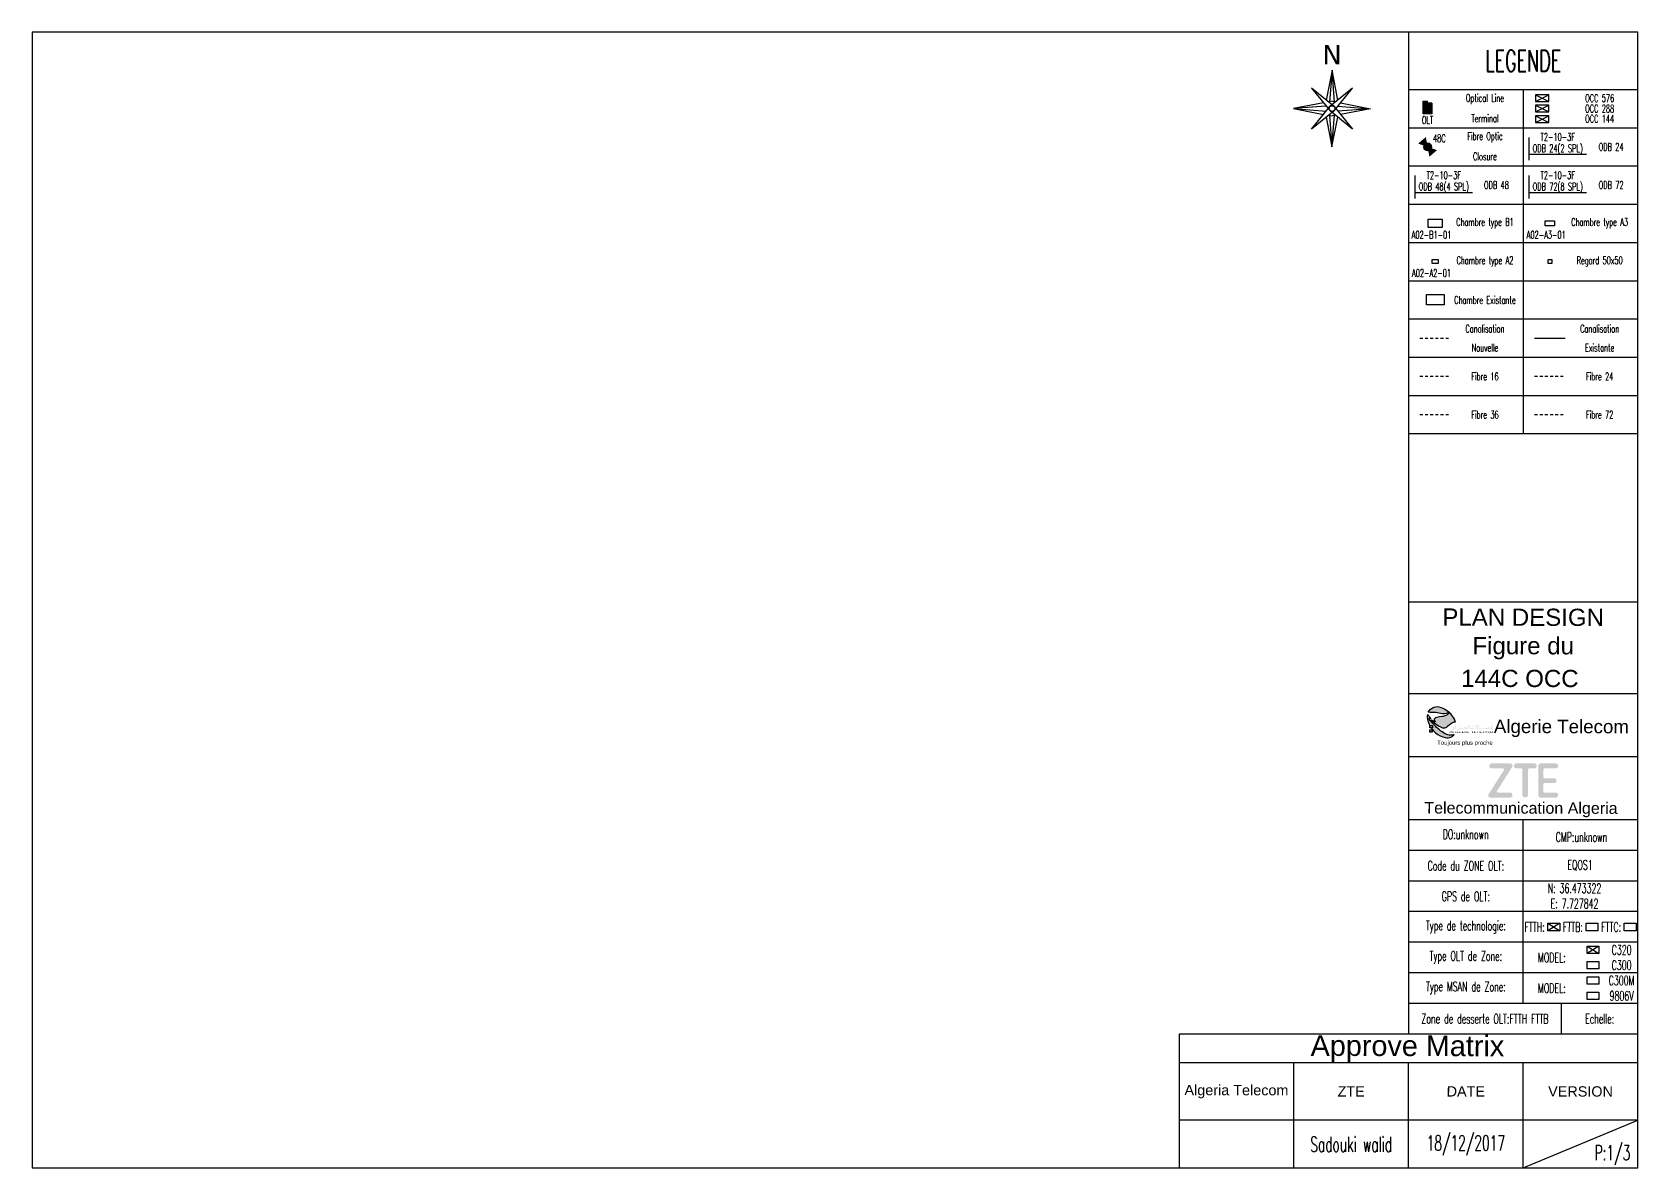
# Model space of a CAD drawing. Header units: millimetres. Extents: x -1989 to 1812, y -2461 to 746.
# Drawn here: x -1400 to -980, y -1200 to -903 of the extents above; entities that cross this region are included whole.
import ezdxf
from ezdxf.enums import TextEntityAlignment as Align

# ---------------------------------------------------------------- set-up
doc = ezdxf.new("R2010")
doc.units = ezdxf.units.MM
doc.linetypes.add('JIS_02_0.7', pattern=[1.35, 0.75, -0.6])
doc.layers.get('0').update_dxf_attribs({"lineweight": 25, "true_color": 0xffffff})
for name, color, linetype, lineweight, true_color in [('0-ZTE-16 CABLE', 190, 'JIS_02_0.7', 30, 0x7f00ff), ('0-ZTE-24 CABLE', 5, 'JIS_02_0.7', 30, 0x0000ff), ('0-ZTE-36 CABLE', 18, 'JIS_02_0.7', 30, 0x4c0000), ('0-ZTE-72 CABLE', 1, 'JIS_02_0.7', 30, 0xff0000), ('0-ZTE-Duct existing', 1, 'Continuous', 30, 0xff0000), ('0-ZTE-Duct new', 3, 'JIS_02_0.7', 30, 0x00ff00), ('0-ZTE-HH new', 6, 'Continuous', 30, 0xff00ff), ('0-ZTE-MH existing', 1, 'Continuous', 30, 0xff0000), ('0-ZTE-MH new', 82, 'Continuous', 30, 0x33cc00)]:
    doc.layers.add(name, color=color, linetype=linetype, lineweight=lineweight, true_color=true_color)
for name, color, linetype, true_color in [('0-ZTE-Joint closure', 7, 'Continuous', 0xffffff), ('0-ZTE-joint Closure 48', 5, 'Continuous', 0x0000ff), ('0-ZTE-MH new A2', 7, 'Continuous', 0xffffff), ('0-ZTE-MH new A3', 7, 'Continuous', 0xffffff), ('0-ZTE-OCC', 7, 'Continuous', 0xffffff), ('0-ZTE-ODB 24', 5, 'Continuous', 0x0000ff), ('0-ZTE-ODB 48', 5, 'Continuous', 0x0000ff), ('0-ZTE-ODB 72', 5, 'Continuous', 0x0000ff)]:
    doc.layers.add(name, color=color, linetype=linetype, true_color=true_color)
doc.styles.add('textstyle100', font='')
doc.styles.add('textstyle269', font='')
doc.styles.add('textstyle270', font='')
doc.styles.add('textstyle271', font='')
doc.styles.add('textstyle272', font='')
doc.styles.add('textstyle273', font='')
doc.styles.add('textstyle274', font='romans', dxfattribs={"width": 0.6})
doc.styles.add('textstyle275', font='romans', dxfattribs={"width": 0.6})
doc.styles.add('textstyle276', font='')
doc.styles.add('textstyle277', font='')
doc.styles.add('textstyle278', font='romans', dxfattribs={"width": 0.6})
doc.styles.add('textstyle279', font='romans', dxfattribs={"width": 0.6})
doc.styles.add('textstyle280', font='romans', dxfattribs={"width": 0.6})
doc.styles.add('textstyle281', font='romans', dxfattribs={"width": 0.6})
doc.styles.add('textstyle282', font='romans', dxfattribs={"width": 0.6})
doc.styles.add('textstyle283', font='romans', dxfattribs={"width": 0.6})
doc.styles.add('textstyle284', font='romans', dxfattribs={"width": 0.6})
doc.styles.add('textstyle285', font='romans', dxfattribs={"width": 0.6})
doc.styles.add('textstyle286', font='romans', dxfattribs={"width": 0.6})
doc.styles.add('textstyle287', font='romans', dxfattribs={"width": 0.6})
doc.styles.add('textstyle288', font='romans', dxfattribs={"width": 0.6})
doc.styles.add('textstyle289', font='romans', dxfattribs={"width": 0.6})
doc.styles.add('textstyle290', font='romans', dxfattribs={"width": 0.6})
doc.styles.add('textstyle291', font='romans', dxfattribs={"width": 0.6})
doc.styles.add('textstyle292', font='romans', dxfattribs={"width": 0.6})
doc.styles.add('textstyle293', font='romans', dxfattribs={"width": 0.6})
doc.styles.add('textstyle294', font='')
doc.styles.add('textstyle295', font='romans', dxfattribs={"width": 0.6})
doc.styles.add('textstyle296', font='romans', dxfattribs={"width": 0.6})
doc.styles.add('textstyle297', font='romans', dxfattribs={"width": 0.6})
doc.styles.add('textstyle298', font='romans', dxfattribs={"width": 0.6})
doc.styles.add('textstyle299', font='romans', dxfattribs={"width": 0.6})
doc.styles.add('textstyle300', font='romans', dxfattribs={"width": 0.6})
doc.styles.add('textstyle301', font='romans', dxfattribs={"width": 0.6})
doc.styles.add('textstyle302', font='romans', dxfattribs={"width": 0.6})
doc.styles.add('textstyle303', font='romans', dxfattribs={"width": 0.6})
doc.styles.add('textstyle304', font='romans', dxfattribs={"width": 0.6})
doc.styles.add('textstyle305', font='romans', dxfattribs={"width": 0.6})
doc.styles.add('textstyle306', font='romans', dxfattribs={"width": 0.6})
doc.styles.add('textstyle307', font='romans', dxfattribs={"width": 0.6})
doc.styles.add('textstyle308', font='romans', dxfattribs={"width": 0.6})
doc.styles.add('textstyle309', font='romans', dxfattribs={"width": 0.6})
doc.styles.add('textstyle310', font='romans', dxfattribs={"width": 0.6})
doc.styles.add('textstyle311', font='romans', dxfattribs={"width": 0.6})
doc.styles.add('textstyle312', font='romans', dxfattribs={"width": 0.6})
doc.styles.add('textstyle313', font='romans', dxfattribs={"width": 0.6})
doc.styles.add('textstyle314', font='romans', dxfattribs={"width": 0.6})
doc.styles.add('textstyle315', font='romans', dxfattribs={"width": 0.6})
doc.styles.add('textstyle316', font='romans', dxfattribs={"width": 0.6})
doc.styles.add('textstyle317', font='romans', dxfattribs={"width": 0.6})
doc.styles.add('textstyle318', font='romans', dxfattribs={"width": 0.6})
doc.styles.add('textstyle319', font='romans', dxfattribs={"width": 0.6})
doc.styles.add('textstyle320', font='romans', dxfattribs={"width": 0.6})
doc.styles.add('textstyle321', font='romans', dxfattribs={"width": 0.6})
doc.styles.add('textstyle322', font='romans', dxfattribs={"width": 0.6})
doc.styles.add('textstyle323', font='romans', dxfattribs={"width": 0.6})
doc.styles.add('textstyle324', font='romans', dxfattribs={"width": 0.6})
doc.styles.add('textstyle325', font='romans', dxfattribs={"width": 0.6})
doc.styles.add('textstyle326', font='romans', dxfattribs={"width": 0.6})
doc.styles.add('textstyle327', font='romans', dxfattribs={"width": 0.6})
doc.styles.add('textstyle328', font='romans', dxfattribs={"width": 0.6})
doc.styles.add('textstyle329', font='romans', dxfattribs={"width": 0.6})
doc.styles.add('textstyle330', font='romans', dxfattribs={"width": 0.6})
doc.styles.add('textstyle331', font='romans', dxfattribs={"width": 0.6})
doc.styles.add('textstyle332', font='romans', dxfattribs={"width": 0.6})
doc.styles.add('textstyle333', font='romans', dxfattribs={"width": 0.6})
doc.styles.add('textstyle334', font='romans', dxfattribs={"width": 0.6})
doc.styles.add('textstyle335', font='romans', dxfattribs={"width": 0.6})
doc.styles.add('textstyle337', font='')
doc.styles.add('textstyle338', font='')
doc.styles.add('textstyle98', font='')
doc.styles.add('textstyle99', font='', dxfattribs={"width": 1.8})
doc.styles.get('textstyle100').set_extended_font_data('Arial')
doc.styles.get('textstyle269').set_extended_font_data('Arial')
doc.styles.get('textstyle270').set_extended_font_data('Arial')
doc.styles.get('textstyle271').set_extended_font_data('Arial')
doc.styles.get('textstyle272').set_extended_font_data('Arial')
doc.styles.get('textstyle273').set_extended_font_data('Arial')
doc.styles.get('textstyle276').set_extended_font_data('Verdana')
doc.styles.get('textstyle277').set_extended_font_data('Arial')
doc.styles.get('textstyle294').set_extended_font_data('Arial')
doc.styles.get('textstyle337').set_extended_font_data('Arial')
doc.styles.get('textstyle338').set_extended_font_data('Arial')
doc.styles.get('textstyle98').set_extended_font_data('Arial')
doc.styles.get('textstyle99').set_extended_font_data('Arial')

# ---------------------------------------------------------------- blocks, each defined once
blk = doc.blocks.new('AT LOGO')
at = {"linetype": 'Continuous', "true_color": 0x0000ff}
h = blk.add_hatch(color=5, dxfattribs=at)
h.paths.add_polyline_path([(9.49, -4.04), (9.01, -3.78), (8.54, -3.58), (7.95, -3.43), (7.42, -3.39), (7.03, -3.41), (6.64, -3.53), (6.19, -3.75), (5.76, -4.07), (5.37, -4.49), (5.15, -4.85), (5.32, -4.87), (5.67, -4.89), (6.01, -4.9), (6.48, -4.9), (6.95, -4.94), (7.12, -4.96), (7.55, -5), (7.94, -5.1), (8.39, -5.21), (8.88, -5.27), (9.46, -5.27), (9.88, -5.18), (10.16, -5.09), (10.44, -4.9), (10.55, -4.77), (10.19, -4.52)], flags=0)
h.paths.add_polyline_path([(9.41, -10.38), (9.07, -10.18), (8.69, -9.92), (8.46, -9.76), (8.18, -9.54), (7.99, -9.38), (7.75, -9.15), (7.6, -9.02), (7.37, -8.81), (7.16, -8.61), (6.98, -8.43), (6.73, -8.18), (5.98, -7.41), (5.39, -6.81), (5.33, -6.69), (5.33, -6.6), (5.37, -6.59), (5.49, -6.6), (5.62, -6.64), (5.5, -6.56), (5.46, -6.51), (5.44, -6.48), (5.43, -6.42), (5.46, -6.41), (5.51, -6.41), (5.58, -6.43), (5.83, -6.45), (5.74, -6.31), (4.99, -5.47), (4.96, -5.45), (4.96, -5.47), (4.92, -5.8), (4.92, -6.26), (5, -6.79), (5.04, -7.07), (5.2, -7.56), (5.28, -7.8), (5.56, -8.3), (6.24, -8.3), (6.24, -8.93), (5.93, -8.93), (6.22, -9.3), (6.57, -9.72), (6.74, -9.92), (7.09, -10.24), (7.69, -10.66), (8.28, -11.01), (8.51, -11.14), (8.96, -11.32), (9.6, -11.47), (9.99, -11.51), (10.39, -11.51), (10.75, -11.47), (11.06, -11.38), (11.28, -11.26), (11.46, -11.16), (11.64, -11.01), (11.72, -10.94), (11.91, -10.75), (11.67, -10.8), (11.44, -10.86), (11.17, -10.86), (10.93, -10.86), (10.68, -10.83), (10.32, -10.75), (10, -10.65), (9.72, -10.52)], flags=0)
at = {"true_color": 0x009900}
h = blk.add_hatch(color=94, dxfattribs=at)
h.paths.add_polyline_path([(12.24, -7.18), (12, -6.67), (11.75, -6.22), (11.49, -5.84), (11.27, -5.54), (11.07, -5.31), (10.85, -5.08), (10.64, -4.84), (10.38, -5.27), (10.08, -5.51), (9.81, -5.67), (9.51, -5.81), (9.07, -5.93), (8.7, -5.99), (8.13, -6.06), (7.45, -6.24), (7.1, -6.33), (6.8, -6.54), (6.72, -6.67), (6.7, -6.75), (6.7, -6.82), (6.74, -6.9), (6.88, -7.11), (6.94, -7.18), (6.94, -7.24), (6.93, -7.3), (6.9, -7.34), (6.85, -7.34), (6.75, -7.33), (6.69, -7.29), (5.81, -6.8), (6.56, -7.41), (7.32, -8.04), (8.01, -8.49), (8.51, -8.78), (8.88, -8.92), (9.02, -8.95), (9.3, -8.95), (9.51, -8.92), (9.78, -8.8), (10.02, -8.63), (10.16, -8.52), (10.25, -8.43), (10.65, -8.11), (10.99, -7.88), (11.27, -7.72), (11.54, -7.56), (11.74, -7.47), (11.95, -7.38), (12.06, -7.34), (12.14, -7.33), (12.3, -7.35)], flags=0)
h.paths.add_polyline_path([(6.24, -8.3), (5.56, -8.3), (5.56, -8.93), (6.24, -8.93)], flags=0)
h.paths.add_polyline_path([(6.19, -9.49), (5.57, -9.49), (5.57, -10.08), (6.19, -10.08)], flags=0)
at = {"linetype": 'Continuous', "true_color": 0x0000ff}
h = blk.add_hatch(color=5, dxfattribs=at)
h.paths.add_polyline_path([(12.18, -8.87), (12.17, -8.83), (12.17, -8.81), (12.16, -8.77), (12.14, -8.73), (12.1, -8.68), (12.09, -8.66), (12.08, -8.66), (12.02, -8.79), (12.05, -8.83), (12.05, -8.83), (12.07, -8.86), (12.08, -8.87), (12.09, -8.88), (12.1, -8.92), (12.11, -8.96), (12.12, -8.96), (12.12, -9.05), (11.78, -9.05), (11.78, -8.94), (11.77, -8.9), (11.77, -8.89), (11.75, -8.83), (11.71, -8.77), (11.68, -8.74), (11.65, -8.71), (11.65, -8.71), (11.64, -8.71), (11.63, -8.73), (11.62, -8.76), (11.62, -8.78), (11.6, -8.83), (11.6, -8.83), (11.62, -8.86), (11.63, -8.87), (11.64, -8.89), (11.66, -8.92), (11.68, -8.94), (11.69, -8.97), (11.71, -9.04), (11.72, -9.04), (11.72, -9.12), (11.71, -9.12), (11.71, -9.13), (11.7, -9.16), (11.69, -9.18), (11.67, -9.21), (11.65, -9.24), (11.65, -9.25), (11.6, -9.3), (11.58, -9.32), (11.54, -9.35), (11.51, -9.37), (11.47, -9.4), (11.41, -9.43), (11.38, -9.44), (11.32, -9.46), (11.21, -9.46), (11.07, -9.43), (11.06, -9.43), (11.05, -9.44), (11.05, -9.45), (11.05, -9.46), (11.05, -9.47), (11.1, -9.48), (11.15, -9.51), (11.27, -9.54), (11.33, -9.56), (11.43, -9.56), (11.47, -9.54), (11.5, -9.53), (11.53, -9.51), (11.56, -9.49), (11.59, -9.47), (11.63, -9.44), (11.67, -9.4), (11.7, -9.37), (11.71, -9.35), (11.74, -9.32), (11.75, -9.28), (11.77, -9.25), (11.78, -9.22), (11.78, -9.17), (12.18, -9.17)], flags=0)
h.paths.add_polyline_path([(12.44, -8.85), (12.43, -8.73), (12.39, -8.36), (12.37, -8.21), (12.37, -8.2), (12.37, -8.2), (12.29, -8.34), (12.29, -8.37), (12.3, -8.48), (12.32, -8.59), (12.34, -8.81), (12.35, -8.86), (12.35, -8.91), (12.35, -8.98), (12.36, -8.98), (12.36, -9.16), (12.35, -9.16), (12.35, -9.19), (12.36, -9.2), (12.37, -9.2), (12.37, -9.19), (12.38, -9.19), (12.39, -9.16), (12.4, -9.15), (12.42, -9.1), (12.43, -9.07), (12.44, -9.03)], flags=0)
h.paths.add_polyline_path([(12.08, -8.47), (12.09, -8.46), (12.09, -8.45), (12.09, -8.44), (12.09, -8.44), (12.07, -8.45), (12.07, -8.45), (12.01, -8.45), (12.01, -8.45), (12, -8.44), (11.97, -8.43), (11.96, -8.42), (11.94, -8.41), (11.94, -8.41), (11.94, -8.39), (11.94, -8.39), (11.97, -8.38), (11.97, -8.38), (12.01, -8.38), (12.01, -8.38), (12.04, -8.4), (12.05, -8.4), (12.06, -8.37), (12.06, -8.33), (12.04, -8.31), (12, -8.31), (11.98, -8.32), (11.96, -8.34), (11.93, -8.36), (11.93, -8.37), (11.91, -8.39), (11.9, -8.4), (11.9, -8.41), (11.9, -8.44), (11.91, -8.46), (11.91, -8.46), (11.93, -8.48), (11.93, -8.48), (11.93, -8.49), (11.92, -8.49), (11.9, -8.51), (11.88, -8.52), (11.87, -8.53), (11.87, -8.55), (11.88, -8.55), (11.93, -8.53), (11.96, -8.52), (11.98, -8.51), (12.04, -8.5), (12.06, -8.48)], flags=0)
h.paths.add_polyline_path([(13.05, -8.36), (12.99, -8.48), (13.13, -8.55), (13.19, -8.43)], flags=0)
h.paths.add_polyline_path([(13.2, -8.72), (13.17, -8.71), (13.13, -8.83), (13.17, -8.89), (13.21, -8.94), (13.23, -8.99), (13.24, -9.05), (13.24, -9.12), (13.23, -9.15), (13.19, -9.23), (13.13, -9.3), (13.09, -9.33), (13.07, -9.35), (13.01, -9.39), (13, -9.4), (12.93, -9.44), (12.85, -9.46), (12.74, -9.46), (12.74, -9.46), (12.6, -9.43), (12.58, -9.43), (12.57, -9.45), (12.57, -9.46), (12.58, -9.47), (12.69, -9.51), (12.76, -9.54), (12.86, -9.56), (12.95, -9.56), (13.03, -9.53), (13.09, -9.49), (13.15, -9.45), (13.23, -9.37), (13.25, -9.34), (13.28, -9.29), (13.3, -9.25), (13.3, -9.22), (13.3, -9.17), (15.69, -9.17), (15.69, -8.99), (15.6, -8.4), (15.64, -8.4), (15.64, -8.37), (15.65, -8.31), (15.65, -8.25), (15.62, -8.23), (15.56, -8.21), (15.53, -8.17), (15.53, -8.15), (15.52, -8.14), (15.51, -8.14), (15.5, -8.16), (15.49, -8.21), (15.48, -8.27), (15.52, -8.36), (15.52, -8.38), (15.53, -8.48), (15.55, -8.65), (15.58, -8.81), (15.61, -9.05), (15.3, -9.05), (15.24, -9), (15.18, -8.94), (15.08, -8.85), (15, -8.79), (14.95, -8.75), (14.9, -8.73), (14.85, -8.71), (14.77, -8.71), (14.73, -8.72), (14.7, -8.73), (14.67, -8.76), (14.66, -8.78), (14.64, -8.8), (14.61, -8.85), (14.61, -8.86), (14.74, -8.86), (14.77, -8.86), (14.86, -8.89), (14.97, -8.95), (15.08, -9.05), (13.3, -9.05), (13.3, -8.94), (13.3, -8.9), (13.28, -8.83)], flags=0)
h.paths.add_polyline_path([(14.95, -9.35), (14.82, -9.28), (14.76, -9.39), (14.89, -9.47)], flags=0)
h.paths.add_polyline_path([(15.95, -8.85), (15.91, -8.35), (15.89, -8.21), (15.88, -8.2), (15.88, -8.2), (15.81, -8.33), (15.8, -8.34), (15.8, -8.37), (15.85, -8.81), (15.87, -8.98), (15.87, -9.19), (15.87, -9.2), (15.89, -9.2), (15.92, -9.13), (15.93, -9.1), (15.95, -9.02)], flags=0)
h.paths.add_polyline_path([(17.42, -8.87), (17.4, -8.79), (17.39, -8.74), (17.37, -8.7), (17.36, -8.69), (17.35, -8.68), (17.34, -8.66), (17.33, -8.65), (17.33, -8.65), (17.32, -8.67), (17.3, -8.71), (17.27, -8.78), (17.27, -8.78), (17.28, -8.79), (17.31, -8.82), (17.32, -8.84), (17.33, -8.86), (17.34, -8.88), (17.36, -8.94), (17.36, -8.94), (17.36, -9.03), (16.61, -9.03), (16.56, -9.02), (16.48, -9), (16.45, -8.98), (16.42, -8.95), (16.4, -8.93), (16.39, -8.91), (16.38, -8.88), (16.37, -8.88), (16.37, -8.81), (16.38, -8.81), (16.39, -8.76), (16.42, -8.69), (16.42, -8.67), (16.4, -8.66), (16.38, -8.69), (16.37, -8.71), (16.34, -8.76), (16.33, -8.81), (16.32, -8.84), (16.31, -8.87), (16.31, -8.96), (16.33, -9.03), (16.37, -9.08), (16.39, -9.1), (16.42, -9.13), (16.48, -9.15), (16.52, -9.16), (16.58, -9.17), (17.42, -9.17)], flags=0)
h.paths.add_polyline_path([(16.87, -8.54), (16.73, -8.47), (16.67, -8.58), (16.81, -8.65)], flags=0)
h.paths.add_polyline_path([(17.05, -8.46), (16.92, -8.39), (16.86, -8.51), (16.99, -8.58)], flags=0)
h.paths.add_polyline_path([(17.68, -8.37), (17.61, -8.3), (17.55, -8.25), (17.51, -8.25), (17.49, -8.28), (17.49, -8.3), (17.49, -8.41), (17.5, -8.42), (17.51, -8.45), (17.53, -8.48), (17.56, -8.51), (17.62, -8.57), (17.64, -8.59), (17.65, -8.59), (17.68, -8.59), (17.71, -8.58), (17.74, -8.58), (17.74, -8.59), (17.75, -8.6), (17.76, -8.61), (17.77, -8.62), (17.79, -8.64), (17.79, -8.65), (17.81, -8.66), (17.81, -8.68), (17.83, -8.71), (17.84, -8.72), (17.86, -8.75), (17.97, -8.94), (17.97, -8.96), (17.94, -9), (17.87, -9.06), (17.8, -9.11), (17.75, -9.13), (17.74, -9.19), (17.73, -9.22), (17.73, -9.28), (17.85, -9.28), (17.98, -9.26), (18.08, -9.24), (18.1, -9.24), (18.1, -9.21), (18.1, -9.09), (18.09, -9.03), (18.05, -8.96), (18.05, -8.94), (18.09, -8.87), (18.12, -8.8), (18.15, -8.73), (18.16, -8.66), (18.16, -8.63), (18.17, -8.55), (18.17, -8.47), (18.21, -8.48), (18.22, -8.48), (18.25, -8.36), (18.25, -8.34), (18.17, -8.3), (18.14, -8.28), (18.13, -8.27), (18.12, -8.25), (18.12, -8.24), (18.11, -8.24), (18.1, -8.24), (18.1, -8.24), (18.07, -8.32), (18.07, -8.35), (18.07, -8.41), (18.1, -8.43), (18.1, -8.43), (18.1, -8.57), (18.09, -8.66), (18.05, -8.8), (18.03, -8.86), (18.02, -8.87), (18.01, -8.87), (17.96, -8.78), (17.9, -8.68), (17.8, -8.52)], flags=0)
h.paths.add_polyline_path([(18.01, -9.01), (18.01, -9.01), (18.01, -9.02), (18.01, -9.03), (18.03, -9.06), (18.03, -9.07), (18.04, -9.08), (18.04, -9.08), (18.04, -9.12), (18.04, -9.12), (18.03, -9.13), (18.02, -9.13), (18, -9.14), (17.97, -9.14), (17.97, -9.15), (17.85, -9.15), (17.85, -9.14), (17.86, -9.14), (17.87, -9.14), (17.89, -9.12), (17.95, -9.07), (17.99, -9.03)], flags=0)
h.paths.add_polyline_path([(18.44, -8.31), (18.42, -8.22), (18.42, -8.21), (18.41, -8.21), (18.31, -8.36), (18.34, -8.39), (18.35, -8.41), (18.37, -8.45), (18.39, -8.51), (18.4, -8.66), (18.42, -8.93), (18.43, -9.02), (18.44, -9.06), (18.45, -9.08), (18.46, -9.1), (18.48, -9.13), (18.49, -9.15), (18.51, -9.16), (18.54, -9.17), (20.26, -9.17), (20.29, -9.16), (20.32, -9.15), (20.34, -9.13), (20.35, -9.13), (20.35, -9.13), (20.41, -9.16), (20.45, -9.17), (21.84, -9.17), (21.84, -8.87), (21.83, -8.81), (21.82, -8.78), (21.8, -8.74), (21.77, -8.7), (21.76, -8.67), (21.75, -8.67), (21.75, -8.68), (21.69, -8.8), (21.69, -8.8), (21.72, -8.83), (21.72, -8.84), (21.74, -8.86), (21.75, -8.88), (21.76, -8.91), (21.77, -8.93), (21.78, -8.96), (21.78, -8.96), (21.78, -9.05), (21.45, -9.05), (21.45, -8.92), (21.44, -8.88), (21.42, -8.85), (21.4, -8.82), (21.39, -8.81), (21.36, -8.79), (21.34, -8.77), (21.29, -8.76), (21.17, -8.76), (21.11, -8.77), (21.04, -8.8), (20.99, -8.83), (20.93, -8.87), (20.86, -8.92), (20.76, -8.97), (20.69, -9), (20.64, -9.01), (20.61, -9.02), (20.58, -9.03), (20.49, -9.03), (20.46, -9.02), (20.45, -9.01), (20.44, -9.01), (20.4, -8.97), (20.4, -8.96), (20.39, -8.95), (20.38, -8.94), (20.37, -8.91), (20.35, -8.88), (20.35, -8.85), (20.34, -8.83), (20.34, -8.82), (20.33, -8.81), (20.33, -8.81), (20.32, -8.82), (20.3, -8.85), (20.3, -8.89), (20.31, -8.94), (20.31, -8.96), (20.3, -8.99), (20.29, -9.01), (20.28, -9.01), (20.26, -9.02), (20.24, -9.05), (18.55, -9.05), (18.52, -9), (18.5, -8.96), (18.48, -8.82), (18.47, -8.66), (18.46, -8.45)], flags=0)
h.paths.add_polyline_path([(20.8, -9.03), (20.81, -9.03), (20.88, -8.99), (20.96, -8.95), (21, -8.93), (21.01, -8.93), (21.07, -8.91), (21.11, -8.9), (21.11, -8.9), (21.21, -8.9), (21.21, -8.9), (21.23, -8.91), (21.26, -8.92), (21.27, -8.92), (21.28, -8.93), (21.29, -8.93), (21.31, -8.94), (21.31, -8.95), (21.32, -8.95), (21.32, -9), (21.31, -9), (21.3, -9.01), (21.29, -9.01), (21.28, -9.02), (21.23, -9.03), (21.23, -9.03), (20.8, -9.03)], flags=0)
h.paths.add_polyline_path([(22.06, -8.36), (22.05, -8.22), (22.04, -8.2), (22.04, -8.2), (21.97, -8.34), (21.96, -8.35), (21.96, -8.37), (22.01, -8.82), (22.02, -8.98), (22.02, -9.2), (22.03, -9.2), (22.05, -9.2), (22.08, -9.13), (22.09, -9.1), (22.11, -9.03), (22.11, -8.86)], flags=0)
h.paths.add_polyline_path([(21.84, -8.39), (21.71, -8.32), (21.64, -8.44), (21.78, -8.51)], flags=0)
h.paths.add_polyline_path([(21.66, -8.47), (21.52, -8.4), (21.46, -8.51), (21.6, -8.58)], flags=0)
h.paths.add_polyline_path([(22.07, -9.34), (22.06, -9.33), (22.05, -9.32), (22.01, -9.32), (21.99, -9.33), (21.97, -9.34), (21.93, -9.39), (21.91, -9.42), (21.91, -9.46), (21.92, -9.47), (21.92, -9.48), (21.93, -9.48), (21.94, -9.49), (21.95, -9.5), (21.95, -9.5), (21.94, -9.5), (21.92, -9.51), (21.92, -9.51), (21.9, -9.52), (21.89, -9.53), (21.88, -9.54), (21.88, -9.56), (21.89, -9.56), (21.91, -9.55), (22.02, -9.52), (22.05, -9.51), (22.07, -9.49), (22.09, -9.48), (22.09, -9.48), (22.1, -9.47), (22.1, -9.45), (22.09, -9.45), (22.08, -9.46), (22.08, -9.46), (22.02, -9.46), (22.02, -9.46), (22, -9.45), (21.97, -9.43), (21.96, -9.43), (21.95, -9.42), (21.95, -9.41), (21.96, -9.4), (21.96, -9.4), (21.97, -9.4), (21.97, -9.39), (22.02, -9.39), (22.02, -9.4), (22.03, -9.4), (22.04, -9.41), (22.05, -9.41), (22.05, -9.41), (22.06, -9.4), (22.06, -9.4), (22.07, -9.39)], flags=0)
at = {"color": 5, "true_color": 0x0000ff}
for p, q in [((5.37, -4.49), (5.76, -4.07)), ((5.76, -4.07), (6.19, -3.75)), ((6.19, -3.75), (6.64, -3.53)), ((6.64, -3.53), (7.03, -3.41)), ((7.03, -3.41), (7.42, -3.39)), ((7.42, -3.39), (7.95, -3.43)), ((7.95, -3.43), (8.54, -3.58)), ((8.54, -3.58), (9.01, -3.78)), ((9.01, -3.78), (9.49, -4.04)), ((9.49, -4.04), (10.19, -4.52)), ((5.15, -4.85), (5.37, -4.49)), ((5.32, -4.87), (5.15, -4.85)), ((5.67, -4.89), (5.32, -4.87)), ((6.01, -4.9), (5.67, -4.89)), ((6.48, -4.9), (6.01, -4.9)), ((6.95, -4.94), (6.48, -4.9)), ((7.12, -4.96), (6.95, -4.94)), ((7.55, -5), (7.12, -4.96)), ((7.94, -5.1), (7.55, -5)), ((8.39, -5.21), (7.94, -5.1)), ((8.88, -5.27), (8.39, -5.21)), ((9.46, -5.27), (8.88, -5.27)), ((9.88, -5.18), (9.46, -5.27)), ((10.16, -5.09), (9.88, -5.18)), ((10.44, -4.9), (10.16, -5.09)), ((10.19, -4.52), (10.55, -4.77)), ((10.55, -4.77), (10.44, -4.9))]:
    blk.add_line(p, q, dxfattribs=at)
at = {"color": 5, "linetype": 'ByBlock', "true_color": 0x0000ff}
for p, q in [((4.96, -5.47), (4.92, -5.8)), ((4.92, -5.8), (4.92, -6.26)), ((4.92, -6.26), (5, -6.79)), ((5, -6.79), (5.04, -7.07)), ((5.04, -7.07), (5.2, -7.56)), ((5.2, -7.56), (5.28, -7.8)), ((5.28, -7.8), (5.56, -8.3))]:
    blk.add_line(p, q, dxfattribs=at)
at = {"color": 5, "linetype": 'Continuous', "true_color": 0x0000ff}
for p, q in [((4.99, -5.47), (4.96, -5.45)), ((4.96, -5.45), (4.96, -5.47)), ((5.74, -6.31), (4.99, -5.47)), ((5.33, -6.64), (5.34, -6.6)), ((5.33, -6.69), (5.33, -6.64)), ((5.39, -6.81), (5.33, -6.69)), ((5.34, -6.6), (5.37, -6.59)), ((5.37, -6.59), (5.49, -6.6)), ((5.98, -7.41), (5.39, -6.81)), ((5.43, -6.42), (5.46, -6.41)), ((5.43, -6.44), (5.43, -6.42)), ((5.44, -6.48), (5.43, -6.44)), ((5.46, -6.51), (5.44, -6.48)), ((5.46, -6.41), (5.51, -6.41)), ((5.5, -6.56), (5.46, -6.51)), ((5.49, -6.6), (5.62, -6.64)), ((5.62, -6.64), (5.5, -6.56)), ((5.51, -6.41), (5.58, -6.43)), ((5.58, -6.43), (5.83, -6.45)), ((5.83, -6.45), (5.74, -6.31)), ((6.73, -8.18), (5.98, -7.41)), ((6.98, -8.43), (6.73, -8.18)), ((5.93, -8.93), (6.22, -9.3)), ((6.22, -9.3), (6.57, -9.72)), ((6.57, -9.72), (6.74, -9.92)), ((6.74, -9.92), (7.09, -10.24)), ((7.16, -8.61), (6.98, -8.43)), ((7.09, -10.24), (7.69, -10.66)), ((7.37, -8.81), (7.16, -8.61)), ((7.6, -9.02), (7.37, -8.81)), ((7.75, -9.15), (7.6, -9.02)), ((7.69, -10.66), (8.28, -11.01)), ((7.99, -9.38), (7.75, -9.15)), ((8.18, -9.54), (7.99, -9.38)), ((8.46, -9.76), (8.18, -9.54)), ((8.28, -11.01), (8.51, -11.14)), ((8.69, -9.92), (8.46, -9.76)), ((8.51, -11.14), (8.96, -11.32)), ((9.07, -10.18), (8.69, -9.92)), ((8.96, -11.32), (9.6, -11.47)), ((9.41, -10.38), (9.07, -10.18)), ((9.72, -10.52), (9.41, -10.38)), ((9.6, -11.47), (9.99, -11.51)), ((10, -10.65), (9.72, -10.52)), ((9.99, -11.51), (10.39, -11.51)), ((10.32, -10.75), (10, -10.65)), ((10.68, -10.83), (10.32, -10.75)), ((10.39, -11.51), (10.75, -11.47)), ((10.93, -10.86), (10.68, -10.83)), ((10.75, -11.47), (11.06, -11.38)), ((11.17, -10.86), (10.93, -10.86)), ((11.06, -11.38), (11.28, -11.26)), ((11.44, -10.86), (11.17, -10.86)), ((11.28, -11.26), (11.46, -11.16)), ((11.67, -10.8), (11.44, -10.86)), ((11.46, -11.16), (11.64, -11.01)), ((11.64, -11.01), (11.72, -10.94)), ((11.91, -10.75), (11.67, -10.8)), ((11.72, -10.94), (11.91, -10.75))]:
    blk.add_line(p, q, dxfattribs=at)
at = {"color": 92, "lineweight": -3, "true_color": 0x00cc00}
for p, q in [((5.56, -8.3), (6.24, -8.3)), ((5.56, -8.93), (5.56, -8.3)), ((6.69, -7.29), (5.81, -6.8)), ((5.81, -6.8), (6.56, -7.41)), ((6.24, -8.3), (6.24, -8.93)), ((6.56, -7.41), (7.32, -8.04)), ((6.75, -7.33), (6.69, -7.29)), ((6.72, -6.67), (6.7, -6.75)), ((6.7, -6.75), (6.7, -6.82)), ((6.7, -6.82), (6.74, -6.9)), ((6.8, -6.54), (6.72, -6.67)), ((6.74, -6.9), (6.88, -7.11)), ((6.85, -7.34), (6.75, -7.33)), ((7.1, -6.33), (6.8, -6.54)), ((6.9, -7.34), (6.85, -7.34)), ((6.88, -7.11), (6.94, -7.18)), ((6.93, -7.3), (6.9, -7.34)), ((6.94, -7.24), (6.93, -7.3)), ((6.94, -7.18), (6.94, -7.24)), ((7.45, -6.24), (7.1, -6.33)), ((7.32, -8.04), (8.01, -8.49)), ((8.13, -6.06), (7.45, -6.24)), ((8.7, -5.99), (8.13, -6.06)), ((9.07, -5.93), (8.7, -5.99)), ((9.51, -5.81), (9.07, -5.93)), ((9.81, -5.67), (9.51, -5.81)), ((10.08, -5.51), (9.81, -5.67)), ((10.38, -5.27), (10.08, -5.51)), ((10.25, -8.43), (10.65, -8.11)), ((10.64, -4.84), (10.38, -5.27)), ((10.85, -5.08), (10.64, -4.84)), ((10.64, -4.84), (10.64, -4.84)), ((10.65, -8.11), (10.99, -7.88)), ((11.07, -5.31), (10.85, -5.08)), ((10.99, -7.88), (11.27, -7.72)), ((11.27, -5.54), (11.07, -5.31)), ((11.49, -5.84), (11.27, -5.54)), ((11.27, -7.72), (11.54, -7.56)), ((11.75, -6.22), (11.49, -5.84)), ((11.54, -7.56), (11.74, -7.47)), ((11.74, -7.47), (11.95, -7.38)), ((12, -6.67), (11.75, -6.22)), ((11.95, -7.38), (12.06, -7.34)), ((12.24, -7.18), (12, -6.67)), ((12.06, -7.34), (12.14, -7.33)), ((12.14, -7.33), (12.3, -7.35)), ((12.3, -7.35), (12.24, -7.18)), ((6.24, -8.93), (5.56, -8.93)), ((5.57, -9.49), (6.19, -9.49)), ((5.57, -10.08), (5.57, -9.49)), ((6.19, -10.08), (5.57, -10.08)), ((6.19, -9.49), (6.19, -10.08)), ((8.01, -8.49), (8.51, -8.78)), ((8.51, -8.78), (8.88, -8.92)), ((8.88, -8.92), (9.02, -8.95)), ((9.02, -8.95), (9.3, -8.95)), ((9.3, -8.95), (9.51, -8.92)), ((9.51, -8.92), (9.78, -8.8)), ((9.78, -8.8), (10.02, -8.63)), ((10.02, -8.63), (10.16, -8.52)), ((10.16, -8.52), (10.25, -8.43))]:
    blk.add_line(p, q, dxfattribs=at)
at = {"ltscale": 0.2, "style": 'textstyle100'}
blk.add_text('Algerie Telecom', height=3.5, rotation=359.884, dxfattribs=at).set_placement((22.33, -10.29))
at = {"color": 5, "linetype": 'Continuous', "true_color": 0x0000ff, "style": 'textstyle98'}
blk.add_text('Toujours plus proche', height=1.1124, dxfattribs=at).set_placement((7.52, -13.37))
at = {"color": 94, "true_color": 0x009900, "style": 'textstyle99', "width": 1.8}
blk.add_text('ALGERIE TELECOM', height=0.4867, dxfattribs=at).set_placement((10.67, -10.29))
blk = doc.blocks.new('Closure')
at = {"lineweight": 25, "true_color": 0xff0000}
h = blk.add_hatch(color=1, dxfattribs=at)
h.paths.add_polyline_path([(0, 0.02), (-0.31, 1.77), (-1.68, 0.6)], flags=0)
h.paths.add_polyline_path([(1.68, -0.57), (0, 0.02), (0.31, -1.74)], flags=0)
h = blk.add_hatch(color=1, dxfattribs=at)
edge = h.paths.add_edge_path(flags=0)
edge.add_arc((0, 0.02), 0.685, 180, 360)
edge.add_arc((0, 0.02), 0.685, 0, 180)
at = {"color": 12, "lineweight": 25, "true_color": 0xcc0000}
for centre, radius in [((0, 0.02), 0.685), ((0, 0), 0.648)]:
    blk.add_circle(centre, radius, dxfattribs=at)
blk = doc.blocks.new('big_block')
at = {"true_color": 0x0000ff}
blk.add_hatch(color=5, dxfattribs=at).paths.add_polyline_path([(-1033.88, -921.61), (-1035.07, -921.61), (-1035.07, -921.07), (-1036.12, -921.07), (-1036.12, -924.39), (-1033.88, -924.39)], flags=0)
at = {"true_color": 0x0066cc}
h = blk.add_hatch(color=152, dxfattribs=at)
edge = h.paths.add_edge_path(flags=0)
edge.add_arc((-1013.4, -1094.86), 0.624, 340.3713, 439.47)
edge.add_line((-1013.28, -1094.25), (-1018.3, -1094.25))
edge.add_arc((-1018.3, -1094.65), 0.403, 90, 124.8026)
edge.add_arc((-1018.13, -1094.9), 0.713, 124.8026, 246.0414)
edge.add_line((-1018.41, -1095.56), (-1015.26, -1095.56))
edge.add_arc((-1015.24, -1095.82), 0.263, -37.668, 95.2063, ccw=False)
edge.add_line((-1015.03, -1095.98), (-1019.12, -1102.41))
edge.add_arc((-1018.97, -1102.5), 0.168, 147.5696, 166.7577)
edge.add_arc((-1018.57, -1102.6), 0.585, 166.7577, 246.7557)
edge.add_arc((-1018.73, -1102.98), 0.168, 246.7557, 270)
edge.add_line((-1018.73, -1103.15), (-1013.25, -1103.15))
edge.add_arc((-1013.25, -1102.98), 0.168, 270, 301.3266)
edge.add_arc((-1013.54, -1102.5), 0.733, 301.3266, 420.2615)
edge.add_arc((-1013.26, -1102.01), 0.168, 60.2615, 90)
edge.add_line((-1013.26, -1101.84), (-1016.69, -1101.84))
edge.add_arc((-1016.69, -1101.6), 0.234, 136.9789, 270.9901, ccw=False)
edge.add_line((-1016.86, -1101.44), (-1012.81, -1095.07))
edge = h.paths.add_edge_path(flags=0)
edge.add_arc((-1008.43, -1095.84), 0.282, 89.0465, 172.1994, ccw=False)
edge.add_line((-1008.43, -1095.56), (-1006.91, -1095.56))
edge.add_arc((-1007.15, -1094.9), 0.697, 290.3968, 430.0648)
edge.add_line((-1006.92, -1094.25), (-1011.95, -1094.25))
edge.add_arc((-1011.72, -1094.9), 0.697, 109.8891, 249.5896)
edge.add_line((-1011.96, -1095.56), (-1010.48, -1095.56))
edge.add_arc((-1010.47, -1095.84), 0.282, -6.4671, 92.287, ccw=False)
edge.add_line((-1010.19, -1095.87), (-1010.19, -1102.59))
edge.add_arc((-1010.02, -1102.59), 0.168, 180, 202.0682)
edge.add_arc((-1009.45, -1102.36), 0.786, 202.0682, 268.4705)
edge.add_line((-1009.47, -1103.15), (-1009.43, -1103.15))
edge.add_arc((-1009.45, -1102.36), 0.786, 271.5295, 336.5638)
edge.add_arc((-1008.88, -1102.61), 0.168, 336.5638, 360)
edge.add_line((-1008.71, -1102.61), (-1008.71, -1095.8))
edge = h.paths.add_edge_path(flags=0)
edge.add_line((-1004.74, -1097.7), (-1004.74, -1095.89))
edge.add_arc((-1004.41, -1095.89), 0.336, 90, 180, ccw=False)
edge.add_line((-1004.41, -1095.56), (-1001.35, -1095.56))
edge.add_arc((-1001.52, -1094.9), 0.676, 284.7167, 436.0783)
edge.add_line((-1001.36, -1094.25), (-1005.59, -1094.25))
edge.add_arc((-1005.52, -1094.74), 0.498, 97.4126, 173.1021)
edge.add_line((-1006.02, -1094.68), (-1006.02, -1102.72))
edge.add_arc((-1005.51, -1102.63), 0.52, 189.4263, 262.2716)
edge.add_line((-1005.58, -1103.15), (-1001.35, -1103.15))
edge.add_arc((-1001.52, -1102.49), 0.676, 284.7167, 436.0783)
edge.add_line((-1001.36, -1101.84), (-1004.41, -1101.84))
edge.add_arc((-1004.41, -1101.5), 0.336, 180, 270, ccw=False)
edge.add_line((-1004.74, -1101.5), (-1004.74, -1099.74))
edge.add_arc((-1004.34, -1099.74), 0.403, 90, 180, ccw=False)
edge.add_line((-1004.34, -1099.34), (-1001.7, -1099.34))
edge.add_arc((-1001.94, -1098.72), 0.663, 291.6587, 429.5493)
edge.add_line((-1001.71, -1098.1), (-1004.34, -1098.1))
edge.add_arc((-1004.34, -1097.7), 0.403, 180, 270, ccw=False)
for p, q in [((-1040, -903), (-1040, -1165)), ((-1040, -918), (-980, -918)), ((-1010, -918), (-1010, -978)), ((-1040, -928), (-980, -928)), ((-1040, -938), (-980, -938)), ((-1040, -948), (-980, -948)), ((-1040, -958), (-980, -958)), ((-1040, -968), (-980, -968)), ((-1040, -978), (-980, -978)), ((-1010, -978), (-1010, -988)), ((-1040, -988), (-980, -988)), ((-1010, -988), (-1010, -1008)), ((-1040, -998), (-980, -998)), ((-1040, -1008), (-980, -1008)), ((-1040, -1052), (-980, -1052)), ((-980, -1076), (-1040, -1076)), ((-980, -1092.5), (-1040, -1092.5)), ((-980, -1109), (-1040, -1109)), ((-1010, -1157), (-1010, -1109)), ((-980, -1117), (-1040, -1117)), ((-980, -1125), (-1040, -1125)), ((-980, -1133), (-1040, -1133)), ((-980, -1141), (-1040, -1141)), ((-980, -1149), (-1040, -1149)), ((-980, -1157), (-1040, -1157)), ((-1000, -1165), (-1000, -1157)), ((-980, -1165), (-1100, -1165)), ((-1100, -1165), (-1100, -1200)), ((-980, -1165), (-1040, -1165)), ((-980, -1165), (-1040, -1165)), ((-980, -1165), (-1040, -1165)), ((-980, -1172.5), (-1100, -1172.5)), ((-1070, -1200), (-1070, -1172.5)), ((-1040, -1200), (-1040, -1172.5)), ((-1010, -1200), (-1010, -1172.5)), ((-980, -1187.5), (-1100, -1187.5)), ((-1010, -1200), (-980, -1187.5))]:
    blk.add_line(p, q)
at = {"color": 6, "ltscale": 3, "true_color": 0xff00ff}
for p, q in [((-1003.55, -1136.02), (-1000.45, -1137.98)), ((-1000.45, -1136.02), (-1003.55, -1137.98)), ((-993.3, -1142.02), (-990.2, -1143.98)), ((-990.2, -1142.02), (-993.3, -1143.98))]:
    blk.add_line(p, q, dxfattribs=at)
for points in [[(-1400, -1200), (-980, -1200), (-980, -903), (-1400, -903)], [(-1003.55, -1136.02), (-1000.45, -1136.02), (-1000.45, -1137.98), (-1003.55, -1137.98)], [(-993.55, -1136.02), (-990.45, -1136.02), (-990.45, -1137.98), (-993.55, -1137.98)], [(-983.55, -1136.02), (-980.45, -1136.02), (-980.45, -1137.98), (-983.55, -1137.98)], [(-983.55, -1136.02), (-980.45, -1136.02), (-980.45, -1137.98), (-983.55, -1137.98)], [(-993.3, -1142.02), (-990.2, -1142.02), (-990.2, -1143.98), (-993.3, -1143.98)], [(-993.3, -1146.02), (-990.2, -1146.02), (-990.2, -1147.98), (-993.3, -1147.98)], [(-993.3, -1150.02), (-990.2, -1150.02), (-990.2, -1151.98), (-993.3, -1151.98)], [(-993.3, -1154.02), (-990.2, -1154.02), (-990.2, -1155.98), (-993.3, -1155.98)]]:
    blk.add_lwpolyline(points, close=True)
at = {"flags": 128}
for points in [[(-1058.5, -920.81), (-1059.98, -912.96), (-1061.49, -920.8)], [(-1059.37, -921.2), (-1059.98, -912.96), (-1060.62, -921.2)], [(-1059.44, -922.48), (-1065.34, -917.65), (-1060.52, -923.56)], [(-1059.46, -923.54), (-1054.63, -917.68), (-1060.54, -922.46)], [(-1062.2, -921.5), (-1070.04, -922.99), (-1062.19, -924.5)], [(-1061.5, -922.35), (-1070.04, -922.99), (-1061.5, -923.64)], [(-1059.47, -923.54), (-1065.34, -928.36), (-1060.54, -922.46)], [(-1060, -921.08), (-1060.93, -921.26)], [(-1059.44, -922.48), (-1054.66, -928.36), (-1060.52, -923.56)], [(-1060, -921.08), (-1059.06, -921.26)], [(-1058.49, -922.36), (-1049.96, -923.02), (-1058.49, -923.65)], [(-1057.79, -921.51), (-1049.96, -923.02), (-1057.8, -924.5)], [(-1061.5, -925.21), (-1060.02, -933.04), (-1058.51, -925.21)], [(-1060.93, -924.74), (-1060, -924.92)], [(-1060.63, -924.8), (-1060.02, -933.04), (-1059.38, -924.8)], [(-1059.07, -924.74), (-1060, -924.92)]]:
    blk.add_lwpolyline(points, dxfattribs=at)
at = {"color": 5, "linetype": 'Continuous', "true_color": 0x0000ff}
blk.add_lwpolyline([(-1033.88, -924.39), (-1036.12, -924.39), (-1036.12, -921.07), (-1035.07, -921.07)], dxfattribs=at)
at = {"color": 5, "lineweight": 30, "true_color": 0x0000ff}
for points in [[(-1033.88, -921.61), (-1033.88, -924.39), (-1036.12, -924.39), (-1036.12, -921.07), (-1035.07, -921.07)], [(-1033.88, -921.61), (-1035.07, -921.61), (-1035.07, -921.07)]]:
    blk.add_lwpolyline(points, dxfattribs=at)
blk.add_circle((-1060, -923), 0.76)
at = {"layer": '0-ZTE-16 CABLE'}
blk.add_line((-1037, -993), (-1029, -993), dxfattribs=at)
at = {"layer": '0-ZTE-24 CABLE'}
blk.add_line((-1007, -993), (-999, -993), dxfattribs=at)
at = {"layer": '0-ZTE-36 CABLE'}
blk.add_line((-1037, -1003), (-1029, -1003), dxfattribs=at)
at = {"layer": '0-ZTE-72 CABLE'}
blk.add_line((-1007, -1003), (-999, -1003), dxfattribs=at)
at = {"layer": '0-ZTE-Duct existing'}
blk.add_line((-1007, -983), (-999, -983), dxfattribs=at)
at = {"layer": '0-ZTE-Duct new'}
blk.add_line((-1037, -983), (-1029, -983), dxfattribs=at)
at = {"layer": '0-ZTE-HH new'}
blk.add_lwpolyline([(-1003.5, -962.5), (-1002.5, -962.5), (-1002.5, -963.5), (-1003.5, -963.5)], close=True, dxfattribs=at)
at = {"layer": '0-ZTE-MH existing', "ltscale": 3}
blk.add_lwpolyline([(-1035.31, -971.65), (-1030.69, -971.65), (-1030.69, -974.35), (-1035.31, -974.35)], close=True, dxfattribs=at)
at = {"layer": '0-ZTE-MH new'}
for points in [[(-1034.84, -951.92), (-1031.16, -951.92), (-1031.16, -954.08), (-1034.84, -954.08)], [(-1004.22, -952.35), (-1001.78, -952.35), (-1001.78, -953.65), (-1004.22, -953.65)]]:
    blk.add_lwpolyline(points, close=True, dxfattribs=at)
blk.add_lwpolyline([(-1033.78, -962.47), (-1032.22, -962.47), (-1032.22, -963.53), (-1033.78, -963.53), (-1033.78, -962.47)], dxfattribs=at)
at = {"layer": '0-ZTE-OCC', "color": 1, "lineweight": 30, "true_color": 0xff0000}
for p, q in [((-1006.75, -919.37), (-1003.25, -921.12)), ((-1006.75, -921.12), (-1003.25, -919.37))]:
    blk.add_line(p, q, dxfattribs=at)
at = {"layer": '0-ZTE-OCC', "color": 3, "lineweight": 30, "true_color": 0x00ff00}
for p, q in [((-1006.75, -922.12), (-1003.25, -923.87)), ((-1006.75, -923.87), (-1003.25, -922.12))]:
    blk.add_line(p, q, dxfattribs=at)
at = {"layer": '0-ZTE-OCC', "color": 6, "lineweight": 30, "true_color": 0xff00ff}
for p, q in [((-1006.75, -924.87), (-1003.25, -926.62)), ((-1006.75, -926.62), (-1003.25, -924.87))]:
    blk.add_line(p, q, dxfattribs=at)
at = {"layer": '0-ZTE-OCC', "color": 1, "lineweight": 30, "true_color": 0xff0000}
blk.add_lwpolyline([(-1003.25, -919.37), (-1006.75, -919.37), (-1006.75, -921.12), (-1003.25, -921.12)], close=True, dxfattribs=at)
at = {"layer": '0-ZTE-OCC', "color": 3, "lineweight": 30, "true_color": 0x00ff00}
blk.add_lwpolyline([(-1003.25, -922.12), (-1006.75, -922.12), (-1006.75, -923.87), (-1003.25, -923.87)], close=True, dxfattribs=at)
at = {"layer": '0-ZTE-OCC', "color": 6, "lineweight": 30, "true_color": 0xff00ff}
blk.add_lwpolyline([(-1003.25, -924.87), (-1006.75, -924.87), (-1006.75, -926.62), (-1003.25, -926.62)], close=True, dxfattribs=at)
at = {"layer": '0-ZTE-ODB 24'}
for p, q in [((-1008.46, -936.52), (-1008.46, -930.52)), ((-993.46, -935.02), (-1008.46, -935.02)), ((-1038.26, -946.52), (-1038.26, -940.52)), ((-1008.46, -946.52), (-1008.46, -940.52)), ((-1023.26, -945.02), (-1038.26, -945.02)), ((-993.46, -945.02), (-1008.46, -945.02))]:
    blk.add_line(p, q, dxfattribs=at)
blk.add_blockref('AT LOGO', (-1040, -1076))
at = {"layer": '0-ZTE-Joint closure', "xscale": 1.470599999999999, "yscale": 1.470599999999999, "zscale": 1.470599999999999}
blk.add_blockref('Closure', (-1035, -933.03), dxfattribs=at)
for s, height, rotation, style, p in [('N', 5, 359.9985, 'textstyle276', (-1059.98, -908.91)), ('Approve Matrix', 5.3904, 359.884, 'textstyle270', (-1040.28, -1168.73)), ('Algeria Telecom', 2.6952, 359.884, 'textstyle273', (-1085, -1180)), ('ZTE', 2.695, 359.884, 'textstyle272', (-1055, -1180)), ('DATE', 2.695, 359.884, 'textstyle271', (-1025, -1180)), ('VERSION', 2.695, 359.884, 'textstyle269', (-995, -1180))]:
    blk.add_text(s, height=height, rotation=rotation, dxfattribs=dict(style=style)).set_placement(p, align=Align.MIDDLE)
at = {"width": 0.6}
for s, height, style, p in [('LEGENDE', 5.59, 'textstyle296', (-1010, -910.5)), ('Optical Line', 2, 'textstyle301', (-1020, -920.5)), ('OLT', 2, 'textstyle317', (-1035, -926, 0)), ('Terminal', 2, 'textstyle302', (-1020, -925.5)), ('Fibre Optic', 2, 'textstyle303', (-1020, -930.5)), ('ODB 24', 2, 'textstyle319', (-987, -933)), ('Closure', 2, 'textstyle304', (-1020, -935.5)), ('ODB 48', 2, 'textstyle318', (-1017, -943)), ('ODB 72', 2, 'textstyle320', (-987, -943)), ('Chambre type B1', 2, 'textstyle305', (-1020, -953)), ('Chambre type A3', 2, 'textstyle313', (-990, -953)), ('Chambre type A2', 2, 'textstyle306', (-1020, -963)), ('Regard 50x50', 2, 'textstyle314', (-990, -963)), ('Chambre Existante', 2, 'textstyle307', (-1020, -973)), ('Canalisation', 2, 'textstyle316', (-1020, -980.5)), ('Canalisation', 2, 'textstyle308', (-990, -980.5)), ('Nouvelle', 2, 'textstyle315', (-1020, -985.5)), ('Existante', 2, 'textstyle309', (-990, -985.5)), ('Fibre 16', 2, 'textstyle329', (-1020, -993)), ('Fibre 24', 2, 'textstyle327', (-990, -993)), ('Fibre 36', 2, 'textstyle330', (-1020, -1003)), ('Fibre 72', 2, 'textstyle328', (-990, -1003)), ('Sadouki walid', 3.9119, 'textstyle295', (-1055, -1193.75)), ('18/12/2017', 3.912, 'textstyle274', (-1025, -1193.75))]:
    blk.add_text(s, height=height, dxfattribs=dict(at, style=style)).set_placement(p, align=Align.MIDDLE)
at = {"ltscale": 0.2}
for s, style, p in [('PLAN DESIGN', 'textstyle277', (-1010, -1056)), ('Figure du', 'textstyle337', (-1010, -1064)), ('144C OCC ', 'textstyle338', (-1010, -1072))]:
    blk.add_text(s, height=4.5, rotation=359.884, dxfattribs=dict(at, style=style)).set_placement(p, align=Align.MIDDLE)
at = {"ltscale": 0.2, "style": 'textstyle294'}
blk.add_text('Telecommunication Algeria ', height=3, rotation=359.884, dxfattribs=at).set_placement((-1010, -1107.38), align=Align.CENTER)
at = {"ltscale": 0.2, "width": 0.6}
for s, style, p in [('DO:unknown', 'textstyle331', (-1025.03, -1112.78)), ('CMP:unknown', 'textstyle332', (-994.75, -1113.49)), ('Code du ZONE OLT:', 'textstyle278', (-1025, -1121)), ('EQOS1', 'textstyle333', (-995.13, -1120.89)), ('GPS de OLT:', 'textstyle279', (-1025, -1129)), ('N: 36.473322', 'textstyle334', (-996.57, -1126.89)), ('E: 7.727842', 'textstyle335', (-996.57, -1130.89)), ('Type de technologie:', 'textstyle280', (-1025, -1137)), ('FTTH:', 'textstyle284', (-1007, -1137)), ('FTTB:', 'textstyle285', (-997, -1137)), ('FTTC:', 'textstyle286', (-987, -1137)), ('C320', 'textstyle290', (-984.25, -1143)), ('Type OLT de Zone:', 'textstyle281', (-1025, -1145)), ('MODEL:', 'textstyle289', (-1002.5, -1145)), ('C300', 'textstyle291', (-984.25, -1147)), ('C300M', 'textstyle292', (-984.25, -1151)), ('Type MSAN de Zone:', 'textstyle282', (-1025, -1153)), ('MODEL:', 'textstyle288', (-1002.5, -1153)), ('9806V', 'textstyle293', (-984.25, -1155)), ('Zone de desserte OLT:FTTH FTTB', 'textstyle283', (-1020, -1161)), ('Echelle:', 'textstyle287', (-990, -1161))]:
    blk.add_text(s, height=2.5, rotation=359.884, dxfattribs=dict(at, style=style)).set_placement(p, align=Align.MIDDLE)
at = {"style": 'textstyle275', "width": 0.6}
blk.add_text('P:1/3', height=3.912, dxfattribs=at).set_placement((-982, -1198), align=Align.RIGHT)
at = {"layer": '0-ZTE-joint Closure 48', "style": 'textstyle297', "width": 0.6}
blk.add_text('48C', height=2, dxfattribs=at).set_placement((-1031.93, -930.78, 0), align=Align.MIDDLE)
at = {"layer": '0-ZTE-MH new', "color": 0, "lineweight": -2, "style": 'textstyle298', "width": 0.6}
blk.add_text('A02-B1-01', height=2, dxfattribs=at).set_placement((-1033.97, -956, 0), align=Align.MIDDLE)
at = {"layer": '0-ZTE-MH new A2', "color": 0, "lineweight": -2, "style": 'textstyle299', "width": 0.6}
blk.add_text('A02-A2-01', height=2, dxfattribs=at).set_placement((-1033.97, -966, 0), align=Align.MIDDLE)
at = {"layer": '0-ZTE-MH new A3', "color": 0, "lineweight": -2, "style": 'textstyle300', "width": 0.6}
blk.add_text('A02-A3-01', height=2, dxfattribs=at).set_placement((-1003.97, -956, 0), align=Align.MIDDLE)
at = {"layer": '0-ZTE-OCC', "color": 1, "true_color": 0xff0000, "style": 'textstyle310', "width": 0.6}
blk.add_text('OCC 576', height=2, dxfattribs=at).set_placement((-990, -920.28), align=Align.MIDDLE)
at = {"layer": '0-ZTE-OCC', "color": 3, "true_color": 0x00ff00, "style": 'textstyle311', "width": 0.6}
blk.add_text('OCC 288', height=2, dxfattribs=at).set_placement((-990, -923), align=Align.MIDDLE)
at = {"layer": '0-ZTE-OCC', "color": 6, "true_color": 0xff00ff, "style": 'textstyle312', "width": 0.6}
blk.add_text('OCC 144', height=2, dxfattribs=at).set_placement((-990, -925.67), align=Align.MIDDLE)
at = {"layer": '0-ZTE-ODB 24', "width": 0.6}
for s, style, p in [('ODB 24(2 SPL)', 'textstyle326', (-1000.96, -933.52)), ('T2-10-3F', 'textstyle325', (-1000.96, -930.41)), ('T2-10-3F', 'textstyle321', (-1030.76, -940.41)), ('T2-10-3F', 'textstyle323', (-1000.96, -940.41))]:
    blk.add_text(s, height=2, dxfattribs=dict(at, style=style)).set_placement(p, align=Align.MIDDLE)
at = {"layer": '0-ZTE-ODB 48', "style": 'textstyle322', "width": 0.6}
blk.add_text('ODB 48(4 SPL)', height=2, dxfattribs=at).set_placement((-1030.76, -943.52), align=Align.MIDDLE)
at = {"layer": '0-ZTE-ODB 72', "style": 'textstyle324', "width": 0.6}
blk.add_text('ODB 72(8 SPL)', height=2, dxfattribs=at).set_placement((-1000.96, -943.52), align=Align.MIDDLE)

msp = doc.modelspace()

# ---------------------------------------------------------------- block references
msp.add_blockref('big_block', (0, 0))

doc.saveas('drawing.dxf')
